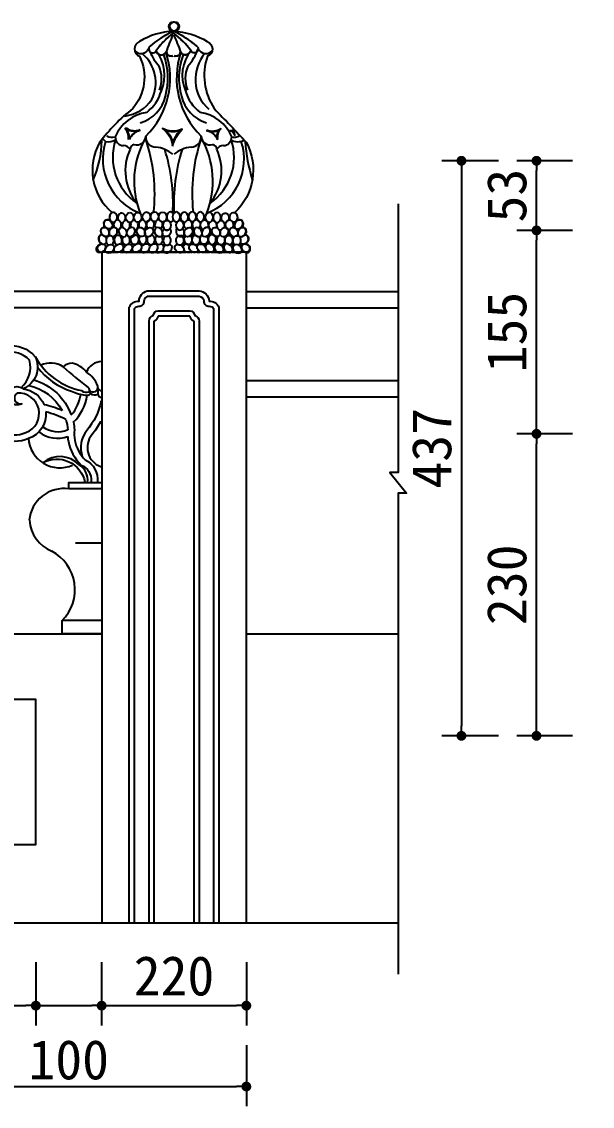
# Model space of a CAD drawing. Extents: x 77 to 5232, y 64 to 4750.
# Drawn here: x 2538 to 3405, y 3038 to 4686 of the extents above; entities that cross this region are included whole.
import ezdxf

# ---------------------------------------------------------------- set-up
doc = ezdxf.new("R2010")
doc.units = 0
doc.header["$LTSCALE"] = 0.85
doc.header["$MEASUREMENT"] = 0
doc.header["$PDMODE"] = 3
doc.header["$PDSIZE"] = 15
doc.layers.get('0').update_dxf_attribs({"color": 3, "linetype": 'CONTINUOUS'})
doc.layers.get('DEFPOINTS').update_dxf_attribs({"linetype": 'CONTINUOUS'})
for name, color, linetype in [('2', 2, 'CONTINUOUS'), ('3', 3, 'CONTINUOUS'), ('4', 4, 'CONTINUOUS'), ('7', 7, 'CONTINUOUS'), ('DIM', 3, 'CONTINUOUS')]:
    doc.layers.add(name, color=color, linetype=linetype)
doc.styles.add('HZ', font='')
doc.styles.get("Standard").update_dxf_attribs({"font": 'ISOCP'})
doc.styles.get('HZ').set_extended_font_data('仿宋_GB2312')
doc.dimstyles.new('ISO-25_WS', dxfattribs={"dimscale": 10, "dimtxt": 2.5, "dimasz": 2.5, "dimexe": 1.25, "dimexo": 0.625, "dimtad": 1, "dimdec": 4, "dimtxsty": 'STANDARD', "dimcen": 2.5, "dimazin": 3, "dimtfac": 1, "dimtdec": 4, "dimtmove": 0, "dimatfit": 3, "dimtolj": 1, "dimtzin": 0})

# ---------------------------------------------------------------- blocks, each defined once
blk = doc.blocks.new('_DOT')
at = {"color": 0, "linetype": 'BYBLOCK'}
blk.add_line((-0.5, 0), (-1, 0), dxfattribs=at)
at = {"color": 0, "linetype": 'BYBLOCK', "const_width": 0.5}
blk.add_lwpolyline([(-0.25, 0, 1), (0.25, 0, 1)], format="xyb", close=True, dxfattribs=at)
blk = doc.blocks.new('*D50')
at = {"color": 0, "linetype": 'BYBLOCK'}
for p, q in [((26438, -25259.6), (26438, -25352.5)), ((28658, -25259.6), (28658, -25352.5)), ((26453, -25322.5), (28643, -25322.5))]:
    blk.add_line(p, q, dxfattribs=at)
at = {"layer": 'DEFPOINTS', "color": 0, "linetype": 'BYBLOCK'}
for p in [(26438, -25229.6), (28658, -25229.6), (28658, -25322.5)]:
    blk.add_point(p, dxfattribs=at)
at = {"color": 0, "linetype": 'BYBLOCK', "xscale": 15, "yscale": 15, "zscale": 15, "rotation": 180}
blk.add_blockref('_DOT', (26438, -25322.5), dxfattribs=at)
at = {"color": 0, "linetype": 'BYBLOCK', "xscale": 15, "yscale": 15, "zscale": 15}
blk.add_blockref('_DOT', (28658, -25322.5), dxfattribs=at)
at = {"color": 0, "linetype": 'BYBLOCK', "insert": (27548, -25277.5), "char_height": 60, "attachment_point": 5, "style": 'HZ'}
blk.add_mtext('\\A1;2220', dxfattribs=at)
blk = doc.blocks.new('*D47')
at = {"color": 0, "linetype": 'BYBLOCK'}
for p, q in [((28338, -25133.7), (28338, -25229.6)), ((27638, -25199.6), (28323, -25199.6))]:
    blk.add_line(p, q, dxfattribs=at)
at = {"layer": 'DEFPOINTS', "color": 0, "linetype": 'BYBLOCK'}
for p in [(27623, -25103.7), (28338, -25103.7), (28338, -25199.6)]:
    blk.add_point(p, dxfattribs=at)
at = {"color": 0, "linetype": 'BYBLOCK', "xscale": 15, "yscale": 15, "zscale": 15, "rotation": 180}
blk.add_blockref('_DOT', (27623, -25199.6), dxfattribs=at)
at = {"color": 0, "linetype": 'BYBLOCK', "xscale": 15, "yscale": 15, "zscale": 15}
blk.add_blockref('_DOT', (28338, -25199.6), dxfattribs=at)
at = {"color": 0, "linetype": 'BYBLOCK', "insert": (27980.5, -25154.6), "char_height": 60, "attachment_point": 5, "style": 'HZ'}
blk.add_mtext('\\A1;715', dxfattribs=at)
blk = doc.blocks.new('*D66')
at = {"color": 0, "linetype": 'BYBLOCK'}
for p, q in [((29153.3, -23701.1), (29066.9, -23701.1)), ((29096.9, -23716.1), (29096.9, -24559.9)), ((29153.3, -24574.9), (29066.9, -24574.9))]:
    blk.add_line(p, q, dxfattribs=at)
at = {"layer": 'DEFPOINTS', "color": 0, "linetype": 'BYBLOCK'}
for p in [(29183.3, -23701.1), (29096.9, -24574.9), (29183.3, -24574.9)]:
    blk.add_point(p, dxfattribs=at)
at = {"color": 0, "linetype": 'BYBLOCK', "xscale": 15, "yscale": 15, "zscale": 15}
for p, rotation in [((29096.9, -23701.1), 90), ((29096.9, -24574.9), 270)]:
    blk.add_blockref('_DOT', p, dxfattribs=dict(at, rotation=rotation))
at = {"color": 0, "linetype": 'BYBLOCK', "insert": (29051.9, -24138), "char_height": 60, "attachment_point": 5, "rotation": 90, "style": 'HZ'}
blk.add_mtext('\\A1;437', dxfattribs=at)
blk = doc.blocks.new('*D56')
at = {"color": 0, "linetype": 'BYBLOCK'}
for p, q in [((29364.8, -23806.9), (29280, -23806.9)), ((29310, -24101), (29310, -23821.9))]:
    blk.add_line(p, q, dxfattribs=at)
at = {"layer": 'DEFPOINTS', "color": 0, "linetype": 'BYBLOCK'}
for p in [(29310, -23806.9), (29394.8, -23806.9), (29394.8, -24116)]:
    blk.add_point(p, dxfattribs=at)
at = {"color": 0, "linetype": 'BYBLOCK', "xscale": 15, "yscale": 15, "zscale": 15}
for p, rotation in [((29310, -23806.9), 90), ((29310, -24116), 270)]:
    blk.add_blockref('_DOT', p, dxfattribs=dict(at, rotation=rotation))
at = {"color": 0, "linetype": 'BYBLOCK', "insert": (29265, -23961.4), "char_height": 60, "attachment_point": 5, "rotation": 90, "style": 'HZ'}
blk.add_mtext('\\A1;155', dxfattribs=at)
blk = doc.blocks.new('*D49')
at = {"color": 0, "linetype": 'BYBLOCK'}
for p, q in [((28658, -25133.7), (28658, -25229.6)), ((28453, -25199.6), (28643, -25199.6))]:
    blk.add_line(p, q, dxfattribs=at)
at = {"layer": 'DEFPOINTS', "color": 0, "linetype": 'BYBLOCK'}
for p in [(28438, -25103.7), (28658, -25103.7), (28658, -25199.6)]:
    blk.add_point(p, dxfattribs=at)
at = {"color": 0, "linetype": 'BYBLOCK', "xscale": 15, "yscale": 15, "zscale": 15, "rotation": 180}
blk.add_blockref('_DOT', (28438, -25199.6), dxfattribs=at)
at = {"color": 0, "linetype": 'BYBLOCK', "xscale": 15, "yscale": 15, "zscale": 15}
blk.add_blockref('_DOT', (28658, -25199.6), dxfattribs=at)
at = {"color": 0, "linetype": 'BYBLOCK', "insert": (28548, -25154.6), "char_height": 60, "attachment_point": 5, "style": 'HZ'}
blk.add_mtext('\\A1;220', dxfattribs=at)
blk = doc.blocks.new('*D48')
at = {"color": 0, "linetype": 'BYBLOCK'}
for p, q in [((28438, -25133.7), (28438, -25229.6)), ((28353, -25199.6), (28423, -25199.6))]:
    blk.add_line(p, q, dxfattribs=at)
at = {"layer": 'DEFPOINTS', "color": 0, "linetype": 'BYBLOCK'}
for p in [(28338, -25103.7), (28438, -25103.7), (28438, -25199.6)]:
    blk.add_point(p, dxfattribs=at)
at = {"color": 0, "linetype": 'BYBLOCK', "xscale": 15, "yscale": 15, "zscale": 15, "rotation": 180}
blk.add_blockref('_DOT', (28338, -25199.6), dxfattribs=at)
at = {"color": 0, "linetype": 'BYBLOCK', "xscale": 15, "yscale": 15, "zscale": 15}
blk.add_blockref('_DOT', (28438, -25199.6), dxfattribs=at)
at = {"color": 0, "linetype": 'BYBLOCK', "insert": (28388, -25282.1), "char_height": 60, "attachment_point": 5, "style": 'HZ'}
blk.add_mtext('\\A1;100', dxfattribs=at)
blk = doc.blocks.new('*D55')
at = {"color": 0, "linetype": 'BYBLOCK'}
for p, q in [((29364.8, -24116), (29280, -24116)), ((29310, -24559.9), (29310, -24131)), ((29364.8, -24574.9), (29280, -24574.9))]:
    blk.add_line(p, q, dxfattribs=at)
at = {"layer": 'DEFPOINTS', "color": 0, "linetype": 'BYBLOCK'}
for p in [(29310, -24116), (29394.8, -24116), (29394.8, -24574.9)]:
    blk.add_point(p, dxfattribs=at)
at = {"color": 0, "linetype": 'BYBLOCK', "xscale": 15, "yscale": 15, "zscale": 15}
for p, rotation in [((29310, -24116), 90), ((29310, -24574.9), 270)]:
    blk.add_blockref('_DOT', p, dxfattribs=dict(at, rotation=rotation))
at = {"color": 0, "linetype": 'BYBLOCK', "insert": (29265, -24345.4), "char_height": 60, "attachment_point": 5, "rotation": 90, "style": 'HZ'}
blk.add_mtext('\\A1;230', dxfattribs=at)
blk = doc.blocks.new('*D57')
at = {"color": 0, "linetype": 'BYBLOCK'}
for p, q in [((29364.8, -23701.1), (29280, -23701.1)), ((29310, -23791.9), (29310, -23716.1))]:
    blk.add_line(p, q, dxfattribs=at)
at = {"layer": 'DEFPOINTS', "color": 0, "linetype": 'BYBLOCK'}
for p in [(29310, -23701.1), (29394.8, -23701.1), (29394.8, -23806.9)]:
    blk.add_point(p, dxfattribs=at)
at = {"color": 0, "linetype": 'BYBLOCK', "xscale": 15, "yscale": 15, "zscale": 15}
for p, rotation in [((29310, -23701.1), 90), ((29310, -23806.9), 270)]:
    blk.add_blockref('_DOT', p, dxfattribs=dict(at, rotation=rotation))
at = {"color": 0, "linetype": 'BYBLOCK', "insert": (29265, -23754), "char_height": 60, "attachment_point": 5, "rotation": 90, "style": 'HZ'}
blk.add_mtext('\\A1;53', dxfattribs=at)

msp = doc.modelspace()

# ---------------------------------------------------------------- hatches: boundary and pattern name
at = {"layer": '3'}
h = msp.add_hatch(dxfattribs=at)
h.set_pattern_fill('AR-SAND', color=256, scale=2, style=0)
h.set_pattern_definition([(142.5, (-7793.783, 4714.7573), (0.1259867, 3.8536475), [0, -3.04, 0, -3.4, 0, -3.25]), (172.5, (-7793.783, 4714.7573), (-3.5395534, 5.6442921), [0, -1.64, 0, -2.74, 0, -1.05]), (212.5, (-7791.323, 4714.7573), (-6.2282837, 0.0113181), [0, -1, 0, -3.6, 0, -4.7]), (222.5, (-7791.323, 4714.757), (-6.0122532, 1.755351), [0, -0.5, 0, -2.36, 0, -2.7])])
edge = h.paths.add_edge_path()
edge.add_ellipse((2845.8, 4366.5), major_axis=(3.76, 6.48), ratio=0.779707, start_angle=211.6642, end_angle=328.9966)
edge.add_ellipse((2853.7, 4377.5), major_axis=(0, 7.49), ratio=0.779707, start_angle=158.6107, end_angle=186.3508)
edge.add_ellipse((2860.4, 4366.5), major_axis=(-3.76, 6.48), ratio=0.779707, start_angle=35.4902, end_angle=152.5188)
edge.add_ellipse((2865.1, 4353.6), major_axis=(0, 7.49), ratio=0.779707, start_angle=39.9521, end_angle=147.9613)
edge.add_ellipse((2865.7, 4341), major_axis=(5.73, -4.83), ratio=0.779707, start_angle=155.9973, end_angle=274.2006)
edge.add_line((2862.4, 4336.2), (2856.7, 4336.2))
edge.add_ellipse((2851.8, 4341.9), major_axis=(5.73, -4.83), ratio=0.779707, start_angle=-11.8114, end_angle=99.7686)
edge.add_ellipse((2852.8, 4354.2), major_axis=(0, 7.49), ratio=0.779707, start_angle=-162.3829, end_angle=141.5116)
edge.add_ellipse((2851.8, 4341.9), major_axis=(5.73, -4.83), ratio=0.779707, start_angle=146.194, end_angle=286.2753)
edge.add_line((2849.8, 4336.2), (2843.1, 4336.2))
edge.add_ellipse((2837.9, 4341.6), major_axis=(5.73, -4.83), ratio=0.779707, start_angle=-7.3913, end_angle=103.803)
edge.add_ellipse((2840.8, 4354.5), major_axis=(0, 7.49), ratio=0.779707, start_angle=174.4794, end_angle=310.5213)
edge = h.paths.add_edge_path()
edge.add_ellipse((2827.5, 4355.2), major_axis=(0, 7.49), ratio=0.779707, start_angle=170.6506, end_angle=316.2069)
edge.add_ellipse((2833.5, 4366.6), major_axis=(-4.19, 6.21), ratio=0.779707, start_angle=121.9024, end_angle=169.4856)
edge.add_ellipse((2840.8, 4354.5), major_axis=(0, 7.49), ratio=0.779707, start_angle=44.172, end_angle=151.3346)
edge.add_ellipse((2837.9, 4341.6), major_axis=(5.73, -4.83), ratio=0.779707, start_angle=122.9024, end_angle=281.8553)
edge.add_line((2835.4, 4336.2), (2827.8, 4336.2))
edge.add_ellipse((2824, 4342.4), major_axis=(5.73, -4.83), ratio=0.779707, start_angle=-23.1481, end_angle=101.4627)
edge = h.paths.add_edge_path()
edge.add_ellipse((2818.2, 4366.6), major_axis=(4.19, 6.21), ratio=0.779707, start_angle=-125.9011, end_angle=18.4819)
edge.add_ellipse((2815.6, 4377.5), major_axis=(0, 7.49), ratio=0.779707, start_angle=-121.7171, end_angle=-47.3114)
edge.add_ellipse((2823, 4389), major_axis=(0, 7.49), ratio=0.779707, start_angle=148.517, end_angle=185.1764)
edge.add_ellipse((2828.2, 4376.9), major_axis=(0, 7.49), ratio=0.779707, start_angle=52.4848, end_angle=170.6063)
edge.add_ellipse((2833.5, 4366.6), major_axis=(-4.19, 6.21), ratio=0.779707, start_angle=37.7005, end_angle=101.5062)
edge.add_ellipse((2827.5, 4355.2), major_axis=(0, 7.49), ratio=0.779707, start_angle=-20.3444, end_angle=150.3543)
edge.add_ellipse((2824, 4342.4), major_axis=(5.73, -4.83), ratio=0.779707, start_angle=118.201, end_angle=211.7849)
edge.add_ellipse((2811.5, 4341.9), major_axis=(5.73, -4.83), ratio=0.779707, start_angle=-292.236, end_angle=-156.0111)
edge.add_ellipse((2799.3, 4341.9), major_axis=(5.73, -4.83), ratio=0.779707, start_angle=-289.525, end_angle=-179.2069)
edge.add_ellipse((2790.1, 4341.9), major_axis=(5.73, -4.83), ratio=0.779707, start_angle=-266.3292, end_angle=-249.7236)
edge.add_ellipse((2790.9, 4355.2), major_axis=(0, 7.49), ratio=0.779707, start_angle=187.8697, end_angle=323.1033)
edge.add_ellipse((2791.3, 4366.5), major_axis=(3.76, 6.48), ratio=0.779707, start_angle=245.9698, end_angle=357.2873)
edge.add_ellipse((2790.9, 4377.8), major_axis=(0, 7.49), ratio=0.779707, start_angle=-131.4977, end_angle=-45.4972)
edge.add_ellipse((2797.4, 4389.9), major_axis=(0, 7.49), ratio=0.779707, start_angle=156.349, end_angle=196.983)
edge.add_ellipse((2803.7, 4378), major_axis=(0, 7.49), ratio=0.779707, start_angle=51.4267, end_angle=148.9253)
edge.add_ellipse((2805.9, 4366.5), major_axis=(-3.76, 6.48), ratio=0.779707, start_angle=19.1643, end_angle=102.4768)
edge.add_ellipse((2802.9, 4354.8), major_axis=(0, 7.49), ratio=0.779707, start_angle=11.0391, end_angle=307.0262)
edge.add_ellipse((2805.9, 4366.5), major_axis=(-3.76, 6.48), ratio=0.779707, start_angle=158.6451, end_angle=219.2619)
edge.add_ellipse((2818.2, 4366.6), major_axis=(4.19, 6.21), ratio=0.779707, start_angle=145.9424, end_angle=157.9255)
edge.add_ellipse((2815.2, 4355.5), major_axis=(0, 7.49), ratio=0.779707, start_angle=27.8479, end_angle=310.5199)
edge = h.paths.add_edge_path()
edge.add_ellipse((2779, 4366.6), major_axis=(-4.19, 6.21), ratio=0.779707, start_angle=167.6584, end_angle=214.0576)
edge.add_ellipse((2791.3, 4366.5), major_axis=(3.76, 6.48), ratio=0.779707, start_angle=140.7381, end_angle=171.018)
edge.add_ellipse((2790.9, 4355.2), major_axis=(0, 7.49), ratio=0.779707, start_angle=44.2888, end_angle=153.5872)
edge.add_ellipse((2790.1, 4341.9), major_axis=(5.73, -4.83), ratio=0.779707, start_angle=-221.0116, end_angle=-150.5477)
edge.add_ellipse((2777.6, 4341.6), major_axis=(5.73, -4.83), ratio=0.779707, start_angle=67.5696, end_angle=101.3702)
edge.add_ellipse((2778.4, 4354), major_axis=(0, 7.49), ratio=0.779707, start_angle=198.1024, end_angle=320.7978)
edge = h.paths.add_edge_path()
edge.add_ellipse((2865.7, 4341), major_axis=(5.73, -4.83), ratio=0.779707, start_angle=53.1911, end_angle=108.1305)
edge.add_ellipse((2865.1, 4353.6), major_axis=(0, 7.49), ratio=0.779707, start_angle=-155.7629, end_angle=-112.2151)
edge.add_ellipse((2876.3, 4355.2), major_axis=(4.19, 6.21), ratio=0.779707, start_angle=-202.8793, end_angle=-143.6071)
edge.add_ellipse((2878.8, 4341.9), major_axis=(5.73, -4.83), ratio=0.779707, start_angle=149.3679, end_angle=228.536)

# ---------------------------------------------------------------- linework, layer by layer
at = {"layer": '2'}
msp.add_line((3110.3, 3316.2), (446.9, 3316.2), dxfattribs=at)
at = {"layer": '3'}
for p, q in [((2659.6, 3976.2), (2609.6, 3976.2)), ((2659.6, 3893.9), (2619.6, 3893.9)), ((2659.6, 3776.2), (2599.6, 3776.2))]:
    msp.add_line(p, q, dxfattribs=at)
for points in [[(2731.8, 4648.1, 0.756522), (2740.4, 4639.5, -0.089952), (2769.3, 4669.4)], [(2805.6, 4648.1, -0.756522), (2796.9, 4639.5, 0.089952), (2768.1, 4669.4)], [(2742.1, 4641.9, 0.641468), (2757.3, 4639.7)], [(2795.2, 4641.9, -0.641468), (2780.1, 4639.7)], [(2700.3, 4507.2, 0.206367), (2696, 4522.9, -0.865878), (2697.3, 4524.4, 0.259695), (2717.9, 4522.3)], [(2835.1, 4507, -0.157836), (2837.5, 4520.7, -0.211509), (2818.7, 4520.5)], [(2854.4, 4520.6, -0.260275), (2861.8, 4514, 0.189312), (2859.4, 4521.6, -0.23579), (2854.4, 4520.6)], [(2675.6, 4396.1, 0.434631), (2673.1, 4383.9, 0.237307), (2665.2, 4384.5, 0.319866), (2663.9, 4373.6, 0.681166), (2659.8, 4363.4, 0.65218), (2660.1, 4348.4, 1.172107), (2659.6, 4336.2)], [(2861.8, 4396.1, -0.434631), (2864.3, 4383.9, -0.237307), (2872.1, 4384.5, -0.319866), (2873.4, 4373.6, -0.681166), (2877.5, 4363.4, -0.65218), (2877.3, 4348.4, -1.013061), (2879.6, 4336.2)], [(2709.6, 3316.2), (2709.6, 4250.6, -0.259438), (2716, 4253.8, 0.420077), (2724.4, 4261.5, -0.306598), (2729.8, 4269.1), (2807.6, 4269.1, -0.386329), (2814.8, 4261.6, 0.420509), (2823.2, 4253.8, -0.258682), (2829.6, 4250.6), (2829.6, 3316.2)], [(2739.6, 3316.2), (2739.6, 4231.3, -0.314505), (2740.2, 4232.2, 0.289226), (2745.8, 4238.7, -0.258471), (2746.1, 4239.1), (2793, 4239.1, -0.258471), (2793.4, 4238.7, 0.289226), (2798.9, 4232.2, -0.314505), (2799.6, 4231.3), (2799.6, 3316.2)], [(2562.1, 4161.4, 0.160704), (2613.9, 4124.8, 0.069942), (2634.8, 4118.6, 0.255807), (2642.5, 4121.2, 0.230516), (2653.6, 4120.2, 0.278911), (2659.6, 4115.4)], [(2556.3, 4141.9, -0.240639), (2613.3, 4088.7, -0.000194), (2613.3, 4088.7)], [(2548.7, 4133.5, -0.218894), (2599.3, 4095.5)], [(2605.1, 4081.8, -0.052852), (2608.1, 4066.1)], [(2616.5, 4077.5, -0.033844), (2618.2, 4066.1, 0.072204), (2618.8, 4050.1, 0.153448), (2634.6, 4020.6, -0.306405), (2653.4, 3986.7)], [(2608, 4055.7, 0.028855), (2609, 4048.2, 0.15835), (2628.5, 4012.6, -0.32336), (2643.5, 3987.6)], [(2638.2, 3986.2, 0.296399), (2625.3, 4013, 0.391838), (2570.2, 4016, -0.510658), (2634.1, 3986.7)]]:
    msp.add_lwpolyline(points, format="xyb", dxfattribs=at)
msp.add_lwpolyline([(2767.7, 4501.8, -0.092388), (2778.3, 4520.4, -0.147252), (2757.6, 4520.4, -0.148923)], format="xyb", close=True, dxfattribs=at)
for points in [[(3110.3, 4409.3), (3110.3, 4022.7), (3110.3, 4001.1), (3097.6, 4001.1), (3123, 3969.6), (3110.3, 3969.6), (3110.3, 3931.6), (3110.3, 3239)], [(2675, 4336.2), (2680.7, 4336.2)], [(2687.5, 4336.2), (2694.2, 4336.2)], [(2701.9, 4336.2), (2721, 4336.2)], [(2727.8, 4336.2), (2733.2, 4336.2)], [(2740.1, 4336.2), (2742.4, 4336.2)], [(2749.2, 4336.2), (2754.5, 4336.2)], [(2762.2, 4336.2), (2775.1, 4336.2)], [(2782.8, 4336.2), (2788.1, 4336.2)], [(2795, 4336.2), (2797.3, 4336.2)], [(2804.1, 4336.2), (2809.5, 4336.2)], [(2816.4, 4336.2), (2823.4, 4336.2)], [(2827.8, 4336.2), (2835.4, 4336.2)], [(2843.1, 4336.2), (2849.8, 4336.2)], [(2856.7, 4336.2), (2862.4, 4336.2)]]:
    msp.add_lwpolyline(points, dxfattribs=at)
for centre, radius, start, end in [((2837.9, 4524.4), 162.9, 115.1235, 130.6166), ((3046, 4541.5), 304.9, 155.8105, 161.1993), ((2699.5, 4524.4), 162.9, 49.3834, 64.8765), ((2491.4, 4541.5), 304.9, 18.8007, 24.1895), ((2719.4, 4650.6), 12.8, 222.2758, 334.4325), ((2684.3, 4593.8), 57.5, 333.3779, 50.0074), ((2816.9, 4678), 92, 204.0232, 220.3427), ((2661.6, 4600.7), 98.7, 343.8591, 20.8698), ((2757.3, 4639.7), 5.400124791776761e-13, 351.1193, 154.1291), ((2764.6, 4640.8), 6.61, 169.8774, 299.3972), ((2772.8, 4640.8), 6.61, 240.6028, 10.1226), ((2875.7, 4600.7), 98.7, 159.1302, 196.1409), ((2780.1, 4639.7), 5.400124791776761e-13, 25.8709, 188.8807), ((2720.5, 4678), 92, 319.6573, 339.0043), ((2865.7, 4597.9), 63.7, 141.2006, 182.7844), ((2818, 4650.6), 12.8, 205.5675, 317.7242), ((2703.1, 4599.6), 47.6, 338.6844, 23.3644), ((2834.3, 4599.6), 47.6, 156.6356, 201.3156), ((2858.4, 4596.9), 56.4, 182.0785, 230.6478), ((2688, 4599.9), 57.4, 276.5928, 326.2935), ((2702.9, 4585.2), 54.9, 286.3177, 347.3626), ((2834.5, 4585.2), 54.9, 192.6374, 253.6823), ((2500.9, 4508.9), 158.9, 336.6411, 358.7979), ((2748.6, 4477.1), 87.3, 161.882, 249.5409), ((2761.4, 4480.3), 85, 161.7627, 235.3192), ((2840.8, 4443.9), 132, 150.1826, 201.6071), ((2476.7, 4424.8), 263.5, 353.5521, 18.7455), ((3060.6, 4424.8), 263.5, 161.2545, 186.0134), ((2696.5, 4443.9), 132, 338.3929, 29.8174), ((2788.8, 4477.1), 87.3, 290.4591, 18.118), ((2775.9, 4480.3), 85, 304.6808, 18.2373), ((3133.1, 4522.6), 256.1, 184.163, 197.3113), ((2773.1, 4459.6), 77.6, 154.762, 219.2712), ((2491.7, 4409.6), 276.4, 357.0175, 17.3535), ((3045.6, 4409.6), 276.4, 162.6465, 182.9825), ((2764.2, 4459.6), 77.6, 320.7288, 25.238), ((2635.5, 4122.2), 7.03, 352.386, 35.2589), ((2623, 4126.6), 31.3, 348.2182, 4.7002)]:
    msp.add_arc(centre, radius, start, end, dxfattribs=at)
for centre, major_axis in [((2669.4, 4378.3), (-4.19, 6.21)), ((2702.3, 4388.7), (0, 7.49)), ((2714.4, 4389), (0, 7.49)), ((2727.6, 4389.6), (0, 7.49)), ((2739.9, 4389.9), (0, 7.49)), ((2752.3, 4389.3), (0, 7.49)), ((2758.9, 4376.9), (0, 7.49)), ((2664.7, 4366.6), (-4.19, 6.21)), ((2719.2, 4366.6), (-4.19, 6.21)), ((2731.5, 4366.5), (3.76, 6.48)), ((2791.3, 4366.5), (3.76, 6.48)), ((2833.5, 4366.6), (-4.19, 6.21)), ((2845.8, 4366.5), (3.76, 6.48)), ((2709.8, 4355.2), (0, 7.49)), ((2658.6, 4341.9), (-5.73, -4.83)), ((2671.6, 4341), (-5.73, -4.83)), ((2685.5, 4341.9), (-5.73, -4.83)), ((2699.4, 4341.6), (-5.73, -4.83)), ((2713.3, 4342.4), (-5.73, -4.83))]:
    msp.add_ellipse(centre, major_axis=major_axis, ratio=0.779707, dxfattribs=at)
for centre, major_axis, start_param, end_param in [((2677.4, 4389), (0, 7.49), 4.118173, 9.666408), ((2683.6, 4377.5), (0, 7.49), 3.03075, 8.404395), ((2690, 4388), (0, 7.49), 4.159865, 8.293718), ((2696.7, 4376.9), (0, 7.49), -0.150027, 2.057472), ((2709.2, 4376.9), (0, 7.49), -0.090345, 2.048446), ((2721.7, 4377.5), (0, 7.49), -0.247071, 2.124365), ((2733.7, 4378), (0, 7.49), -0.296409, 2.373447), ((2746.4, 4377.8), (0, 7.49), -0.158688, 2.295068), ((2764.3, 4389.6), (0, 7.49), -0.854648, 3.996241), ((2677, 4366.5), (3.76, 6.48), 3.62123, 9.132776), ((2690, 4388), (0, 7.49), 2.951167, 3.436349), ((2696.7, 4376.9), (0, 7.49), 3.128072, 5.325073), ((2709.2, 4376.9), (0, 7.49), 3.305544, 5.367153), ((2721.7, 4377.5), (0, 7.49), 3.477752, 5.411187), ((2733.7, 4378), (0, 7.49), 3.683949, 5.38562), ((2746.4, 4377.8), (0, 7.49), 3.701321, 5.291633), ((2779, 4366.6), (-4.19, 6.21), 0.195717, 5.00221), ((2661.1, 4355.2), (-4.19, 6.21), -0.672858, 3.540913), ((2661.1, 4355.2), (-4.19, 6.21), 4.432807, 4.921898), ((2672.2, 4353.6), (0, 7.49), 3.700773, 9.001761), ((2684.6, 4354.2), (0, 7.49), 3.813342, 9.117301), ((2696.6, 4354.5), (0, 7.49), 0.863567, 6.173344), ((2722.1, 4355.5), (0, 7.49), 0.86359, 5.797148), ((2734.5, 4354.8), (0, 7.49), 0.924567, 6.090517), ((2746.5, 4355.2), (0, 7.49), 0.64397, 5.5102), ((2759, 4354), (0, 7.49), 0.684207, 5.927924), ((2725.8, 4341.9), (5.73, 4.83), 2.586841, 8.242072), ((2738.1, 4341.9), (5.73, 4.83), 2.722907, 8.194757), ((2747.2, 4341.9), (5.73, 4.83), 3.12775, 5.103874), ((2747.2, 4341.9), (5.73, 4.83), 1.216907, 1.506729), ((2747.2, 4341.9), (5.73, 4.83), -0.514039, 0.715787), ((2759.7, 4341.6), (5.73, 4.83), 1.372349, 6.855187)]:
    msp.add_ellipse(centre, major_axis=major_axis, ratio=0.779707, start_param=start_param, end_param=end_param, dxfattribs=at)
at = {"layer": '3', "extrusion": (0, 0, -1)}
for centre, major_axis in [((2773.1, 4389.6), (0, 7.49)), ((2778.4, 4376.9), (0, 7.49)), ((2785.1, 4389.3), (0, 7.49)), ((2797.4, 4389.9), (0, 7.49)), ((2809.7, 4389.6), (0, 7.49)), ((2823, 4389), (0, 7.49)), ((2835, 4388.7), (0, 7.49)), ((2867.9, 4378.3), (4.19, 6.21)), ((2691.6, 4366.5), (-3.76, 6.48)), ((2703.9, 4366.6), (4.19, 6.21)), ((2746.1, 4366.5), (-3.76, 6.48)), ((2805.9, 4366.5), (-3.76, 6.48)), ((2818.2, 4366.6), (4.19, 6.21)), ((2872.7, 4366.6), (4.19, 6.21)), ((2827.5, 4355.2), (0, 7.49)), ((2824, 4342.4), (5.73, -4.83)), ((2837.9, 4341.6), (5.73, -4.83)), ((2851.8, 4341.9), (5.73, -4.83)), ((2865.7, 4341), (5.73, -4.83)), ((2878.8, 4341.9), (5.73, -4.83))]:
    msp.add_ellipse(centre, major_axis=major_axis, ratio=0.779707, dxfattribs=at)
for centre, major_axis, start_param, end_param in [((2790.9, 4377.8), (0, 7.49), -0.158688, 2.295068), ((2803.7, 4378), (0, 7.49), -0.296409, 2.373447), ((2815.6, 4377.5), (0, 7.49), -0.247071, 2.124365), ((2828.2, 4376.9), (0, 7.49), -0.090345, 2.048446), ((2840.7, 4376.9), (0, 7.49), -0.150027, 2.057472), ((2847.3, 4388), (0, 7.49), 4.159865, 8.293718), ((2853.7, 4377.5), (0, 7.49), 3.03075, 8.404395), ((2860, 4389), (0, 7.49), 4.118173, 9.666408), ((2758.3, 4366.6), (4.19, 6.21), 0.195717, 5.00221), ((2790.9, 4377.8), (0, 7.49), 3.701321, 5.291633), ((2803.7, 4378), (0, 7.49), 3.683949, 5.38562), ((2815.6, 4377.5), (0, 7.49), 3.477752, 5.411187), ((2828.2, 4376.9), (0, 7.49), 3.305544, 5.367153), ((2840.7, 4376.9), (0, 7.49), 3.128072, 5.325073), ((2847.3, 4388), (0, 7.49), 2.951167, 3.436349), ((2860.4, 4366.5), (-3.76, 6.48), 3.62123, 9.132776), ((2778.4, 4354), (0, 7.49), 0.684207, 5.927924), ((2790.9, 4355.2), (0, 7.49), 0.64397, 5.5102), ((2802.9, 4354.8), (0, 7.49), 0.924567, 6.090517), ((2815.2, 4355.5), (0, 7.49), 0.86359, 5.797148), ((2840.8, 4354.5), (0, 7.49), 0.863567, 6.173344), ((2852.8, 4354.2), (0, 7.49), 3.813342, 9.117301), ((2865.1, 4353.6), (0, 7.49), 3.700773, 9.001761), ((2876.3, 4355.2), (4.19, 6.21), -0.672858, 3.540913), ((2876.3, 4355.2), (4.19, 6.21), 4.432807, 4.921898), ((2777.6, 4341.6), (-5.73, 4.83), 1.372349, 6.855187), ((2790.1, 4341.9), (-5.73, 4.83), -0.514039, 0.715787), ((2790.1, 4341.9), (-5.73, 4.83), 3.12775, 5.103874), ((2790.1, 4341.9), (-5.73, 4.83), 1.216907, 1.506729), ((2799.3, 4341.9), (-5.73, 4.83), 2.722907, 8.194757), ((2811.5, 4341.9), (-5.73, 4.83), 2.586841, 8.242072)]:
    msp.add_ellipse(centre, major_axis=major_axis, ratio=0.779707, start_param=start_param, end_param=end_param, dxfattribs=at)
at = {"layer": '4'}
for p, q in [((879.6, 3756.2), (2659.6, 3756.2)), ((2879.6, 3756.2), (3110.3, 3756.2)), ((2897.6, 3756.2), (3110.3, 3756.2)), ((2879.6, 3316.2), (2659.6, 3316.2))]:
    msp.add_line(p, q, dxfattribs=at)
for points in [[(2768.7, 4672, 0.123634), (2717.2, 4656.1, 0.676207), (2717.1, 4633.6, -0.301976), (2706.7, 4554.2, 0.064636), (2656.5, 4502.6, 0.362177), (2675.6, 4396.1), (2675.6, 4396.1)], [(2768.7, 4672, -0.123634), (2820.1, 4656.1, -0.676207), (2820.3, 4633.6, 0.231424), (2830.7, 4554.2, -0.00222), (2879.6, 4502.6, -0.33759), (2861.8, 4396.1), (2861.8, 4396.1)]]:
    msp.add_lwpolyline(points, format="xyb", dxfattribs=at)
msp.add_lwpolyline([(2879.6, 3316.2), (2879.6, 4336.2), (2873.2, 4336.2), (2659.6, 4336.2), (2659.6, 3316.2)], dxfattribs=at)
for centre in [(2768.7, 4679.1), (2770.4, 4679.1)]:
    msp.add_circle(centre, 7.14, dxfattribs=at)
msp.add_arc((2636.2, 4126.9), 8.48, 260.2407, 317.4489, dxfattribs=at)
at = {"layer": '7'}
for p, q in [((2659.6, 4276.2), (1769.6, 4276.2)), ((2879.6, 4276.2), (3110.3, 4276.2)), ((2897.6, 4276.2), (3110.3, 4276.2)), ((2659.6, 4251.2), (879.6, 4251.2)), ((2879.6, 4251.2), (3110.3, 4251.2)), ((2897.6, 4251.2), (3110.3, 4251.2)), ((2879.6, 4141.2), (3110.3, 4141.2)), ((2897.6, 4141.2), (3110.3, 4141.2)), ((2879.6, 4116.2), (3110.3, 4116.2)), ((2897.6, 4116.2), (3110.3, 4116.2)), ((2599.6, 3756.2), (2599.6, 3776.2)), ((2659.6, 3756.2), (2599.6, 3756.2))]:
    msp.add_line(p, q, dxfattribs=at)
for points in [[(2701.3, 4507.1, 0.206367), (2696.8, 4523.6, 0.259695), (2718.2, 4521.4)], [(2718.2, 4521.4, 0.212706), (2701.3, 4507.1)], [(2767.3, 4497.1, -0.130018), (2781.7, 4522.7, -0.22457), (2752, 4523.8, -0.229219), (2767.3, 4497.1)], [(2836.1, 4507.1, -0.206367), (2840.6, 4523.6, -0.259695), (2819.1, 4521.4)], [(2819.1, 4521.4, -0.212706), (2836.1, 4507.1)], [(2701.6, 3316.2), (2701.6, 4252.6, -0.3109), (2716.4, 4261.8, -0.33441), (2728.6, 4277.1), (2807.8, 4277.1, -0.392341), (2822.8, 4261.8, -0.310123), (2837.6, 4252.6), (2837.6, 3316.2)], [(2731.6, 3316.2), (2731.6, 4231.4, -0.323931), (2737.8, 4239.8, -0.343944), (2745.4, 4247.1), (2793.7, 4247.1, -0.343944), (2801.3, 4239.8, -0.323931), (2807.6, 4231.4), (2807.6, 3316.2)], [(2574.6, 4093.3, -0.348863), (2548.2, 4052.8, -0.497673), (2483, 4087.3, -0.786819), (2478.8, 4167, -0.542913), (2558.4, 4177.2, -0.43013), (2540.1, 4128.3)], [(2537.3, 4130.1, 0.282144), (2550, 4171.7, 0.584321), (2485.7, 4157, 1.017868), (2492.6, 4099, 0.593712), (2544.5, 4062.1, 0.874538), (2531, 4121.7, 0.862163), (2538, 4105.8, -1.953655), (2540.1, 4128.3, -0.277103), (2572, 4104.2, -0.277103)], [(2659.6, 4169.7, 0.3092), (2636.3, 4153.7, 0.18625), (2614.9, 4167.3, 0.185236), (2601.1, 4162, 0.260355), (2567, 4164.1)], [(2659.6, 4105.6, -0.012264), (2659, 4109.4, -0.11558), (2636.8, 4064.8, 0.260399), (2630.1, 4025.7)], [(2659.6, 4075.3, -0.009831), (2657.9, 4078.4, -0.050378), (2644.6, 4058.5, 0.51494), (2658, 4010.3)], [(2658, 4010.3, 0.014585), (2659.6, 4010.5, 0.014585)]]:
    msp.add_lwpolyline(points, format="xyb", dxfattribs=at)
for points in [[(2609.6, 3976.2), (2609.6, 3976.2), (2609.6, 3976.2), (2609.6, 3986.2), (2659.6, 3986.2)], [(1844.6, 3656.2), (1844.6, 3436.2), (2559.6, 3436.2), (2559.6, 3656.2), (1844.6, 3656.2)], [(1844.6, 3656.2), (1844.6, 3436.2), (2559.6, 3436.2), (2559.6, 3656.2), (1844.6, 3656.2)]]:
    msp.add_lwpolyline(points, dxfattribs=at)
for centre, radius, start, end in [((2837.9, 4524.4), 162.9, 118.6529, 129.6931), ((2699.5, 4524.4), 162.9, 50.3069, 61.3471), ((2837.4, 4575), 116.4, 131.4792, 141.8288), ((2700, 4575), 116.4, 38.1712, 48.5208), ((2719.4, 4650.6), 12.8, 222.2758, 295.4688), ((2641.3, 4600.3), 122.5, 314.1689, 18.7568), ((2696.1, 4604.8), 59.1, 336.5284, 38.9609), ((2750.2, 4644.3), 8.44, 231.2063, 296.2989), ((2766.2, 4645.8), 11.8, 242.5321, 277.8948), ((2771.2, 4645.8), 11.8, 262.1052, 297.4679), ((2896, 4600.3), 122.5, 161.2432, 225.8311), ((2841.2, 4604.8), 59.1, 141.0391, 203.4716), ((2787.2, 4644.3), 8.44, 243.7011, 308.7937), ((2818, 4650.6), 12.8, 244.5312, 317.7242), ((2690, 4598), 62.6, 307.5259, 344.411), ((2847.3, 4598), 62.6, 195.589, 232.4741), ((2736.4, 4488), 60.9, 97.7185, 157.6248), ((2801, 4488), 60.9, 22.3752, 82.2815), ((2675.6, 4517.9), 17, 216.7986, 233.6471), ((2669.1, 4528), 24.1, 261.4703, 298.7505), ((2675.2, 4525.7), 15.2, 238.5359, 288.2345), ((2693.4, 4511.2), 13.3, 179.9888, 267.6947), ((2709.4, 4493), 6.51, 93.3302, 183.3276), ((2712.8, 4512.9), 13.9, 254.4606, 358.4055), ((2741.7, 4510.8), 15.1, 173.667, 270.9557), ((2795.7, 4510.8), 15.1, 269.0443, 6.333), ((2824.6, 4512.9), 13.9, 181.5945, 285.5394), ((2827.9, 4493), 6.51, 356.6724, 86.6698), ((2844, 4511.2), 13.3, 272.3053, 0.0112), ((2866.7, 4528), 24.1, 241.2495, 293.7741), ((2860.6, 4525.7), 15.2, 251.7655, 305.8034), ((2692.2, 4484.2), 13.7, 38.1843, 87.3498), ((2735.3, 4443), 53.1, 52.2619, 82.7995), ((2802.1, 4443), 53.1, 97.2005, 127.7381), ((2845.2, 4484.2), 13.7, 92.6502, 141.8157), ((2747.9, 4367.9), 8.11, 165.461, 283.9196), ((2758.8, 4374.7), 5.28, 188.9271, 330.0088), ((2698.1, 4354.6), 7.71, 141.3035, 258.2206), ((2703.9, 4365.4), 6.55, 199.022, 334.8254), ((2725.3, 4355.5), 9.02, 147.6259, 220.7678), ((2758.9, 4352), 5.37, 187.682, 312.7078), ((2776.3, 4325.4), 35.7, 78.9318, 90), ((2791.5, 4354.3), 6.53, 172.1554, 271.4949), ((2808.1, 4370.3), 10.5, 213.6774, 278.6536), ((2649.5, 4227.8), 104.1, 209.0381, 258.8178), ((3021.7, 4626.6), 626.7, 227.8485, 232.3846), ((2614.3, 4117.9), 42, 20.4845, 58.4287), ((2636.3, 4133.9), 10.9, 230.1965, 293.7339), ((2636.5, 4126.3), 4.72, 330.7527, 54.9747), ((2646.8, 4130.6), 7.11, 218.1455, 18.9031), ((2659.6, 4130.9), 5.64, 183.2889, 270), ((2540.4, 3956.7), 150.8, 67.0004, 77.9058), ((2567.2, 4128.8), 61.1, 318.9542, 351.7057), ((2567.2, 4128.8), 71.1, 313.8736, 351.7315), ((2540.4, 3956.7), 140.8, 62.6452, 75.925), ((2592.7, 4100.7), 37.5, 232.8608, 294.3117), ((2592.7, 4100.7), 47.5, 232.8608, 288.9039), ((2596, 4056.3), 47.9, 184.1621, 293.9048), ((2602, 3924.2), 52.6, 81.736, 175.2389), ((2604.2, 3932.5), 54.7, 184.1344, 248.2327), ((2552.8, 3823.1), 66.2, 314.8791, 62.0647)]:
    msp.add_arc(centre, radius, start, end, dxfattribs=at)

# ---------------------------------------------------------------- dimensions: what is measured, and where the dimension line sits
at = {"layer": 'DIM'}
for base, p1, p2, text, override, picture, middle, set_off in [((3206.5, 3601.1), (3292.8, 4474.9), (3292.8, 3601.1), '437', {"dimscale": 30, "dimtxt": 2, "dimasz": 0.5, "dimexe": 1, "dimexo": 1, "dimgap": 0.5, "dimdec": 0, "dimtxsty": 'HZ', "dimblk1": 'DOT', "dimblk2": 'DOT', "dimsah": 1, "dimcen": 0, "dimtfac": 0.5}, '*D66', (3094.8, 4038), (-25890.4, 28176)), ((3320.6, 4474.9), (3405.4, 4369.1), (3405.4, 4474.9), '53', {"dimscale": 30, "dimtxt": 2, "dimasz": 0.5, "dimexe": 1, "dimexo": 1, "dimgap": 0.5, "dimdec": 0, "dimtxsty": 'HZ', "dimblk1": 'DOT', "dimblk2": 'DOT', "dimsah": 1, "dimcen": 0, "dimse1": 1, "dimtfac": 0.5}, '*D57', (3275.6, 4422), (-25989.4, 28176)), ((3320.6, 4369.1), (3405.4, 4060.1), (3405.4, 4369.1), '155', {"dimscale": 30, "dimtxt": 2, "dimasz": 0.5, "dimexe": 1, "dimexo": 1, "dimgap": 0.5, "dimdec": 0, "dimtxsty": 'HZ', "dimblk1": 'DOT', "dimblk2": 'DOT', "dimsah": 1, "dimcen": 0, "dimse1": 1, "dimtfac": 0.5}, '*D56', (3275.6, 4214.6), (-25989.4, 28176)), ((3320.6, 4060.1), (3405.4, 3601.1), (3405.4, 4060.1), '230', {"dimscale": 30, "dimtxt": 2, "dimasz": 0.5, "dimexe": 1, "dimexo": 1, "dimgap": 0.5, "dimdec": 0, "dimtxsty": 'HZ', "dimblk1": 'DOT', "dimblk2": 'DOT', "dimsah": 1, "dimcen": 0, "dimtfac": 0.5}, '*D55', (3275.6, 3830.6), (-25989.4, 28176))]:
    dim = msp.add_linear_dim(base=base, p1=p1, p2=p2, angle=90, text=text, dimstyle='ISO-25_WS', override=override, dxfattribs=at)
    dim.commit()
    dim.dimension.update_dxf_attribs({"geometry": picture, "text_midpoint": middle, "insert": set_off})
for base, p1, p2, override, picture, middle in [((2559.6, 3191.1), (1844.6, 3287), (2559.6, 3287), {"dimscale": 30, "dimtxt": 2, "dimasz": 0.5, "dimexe": 1, "dimexo": 1, "dimgap": 0.5, "dimdec": 0, "dimtxsty": 'HZ', "dimblk1": 'DOT', "dimblk2": 'DOT', "dimsah": 1, "dimcen": 0, "dimse1": 1, "dimtfac": 0.5}, '*D47', (2202.1, 3236.1)), ((2659.6, 3191.1), (2559.6, 3287), (2659.6, 3287), {"dimscale": 30, "dimtxt": 2, "dimasz": 0.5, "dimexe": 1, "dimexo": 1, "dimgap": 0.5, "dimdec": 0, "dimtxsty": 'HZ', "dimblk1": 'DOT', "dimblk2": 'DOT', "dimsah": 1, "dimcen": 0, "dimse1": 1, "dimtfac": 0.5}, '*D48', (2609.6, 3108.6)), ((2879.6, 3191.1), (2659.6, 3287), (2879.6, 3287), {"dimscale": 30, "dimtxt": 2, "dimasz": 0.5, "dimexe": 1, "dimexo": 1, "dimgap": 0.5, "dimdec": 0, "dimtxsty": 'HZ', "dimblk1": 'DOT', "dimblk2": 'DOT', "dimsah": 1, "dimcen": 0, "dimse1": 1, "dimtfac": 0.5}, '*D49', (2769.6, 3236.1)), ((2879.6, 3068.2), (659.6, 3161.1), (2879.6, 3161.1), {"dimscale": 30, "dimtxt": 2, "dimasz": 0.5, "dimexe": 1, "dimexo": 1, "dimgap": 0.5, "dimdec": 0, "dimtxsty": 'HZ', "dimblk1": 'DOT', "dimblk2": 'DOT', "dimsah": 1, "dimcen": 0, "dimtfac": 0.5}, '*D50', (1769.6, 3113.2))]:
    dim = msp.add_linear_dim(base=base, p1=p1, p2=p2, dimstyle='ISO-25_WS', override=override, dxfattribs=at)
    dim.commit()
    dim.dimension.update_dxf_attribs({"geometry": picture, "text_midpoint": middle, "insert": (-25778.5, 28390.7)})

doc.saveas('drawing.dxf')
